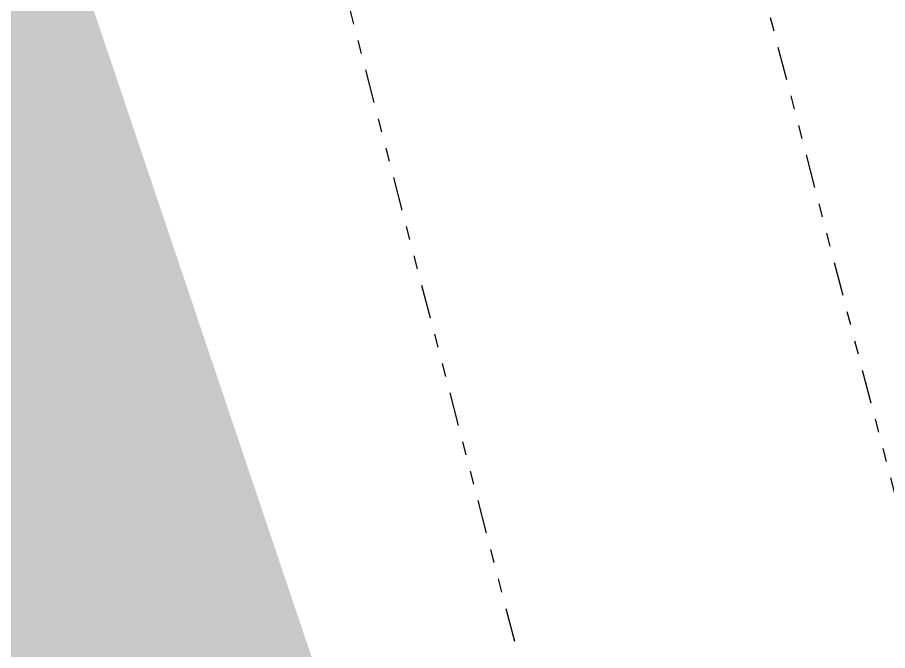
# Model space of a CAD drawing. Header units: feet. Extents: x 2175025 to 2179063, y 467811 to 470338.
# Drawn here: x 2176517.51 to 2176523.96, y 469520.99 to 469525.68 of the extents above; entities that cross this region are included whole.
import ezdxf

# ---------------------------------------------------------------- set-up
doc = ezdxf.new("R2010")
doc.units = ezdxf.units.FT
doc.header["$LTSCALE"] = 0.5
doc.header["$MEASUREMENT"] = 0
doc.linetypes.add('DIVIDE', pattern=[1.25, 0.5, -0.25, 0, -0.25, 0, -0.25])
doc.layers.add('PC', color=35, linetype='DIVIDE')
doc.layers.add('SILT FENCE', color=200, linetype='CONTINUOUS')

msp = doc.modelspace()

# ---------------------------------------------------------------- linework, layer by layer
at = {"layer": 'PC', "color": 25}
for points, elevation in [([(2176439.9902, 469687.7746), (2176459.5153, 469667.3814), (2176501.3465, 469583.5279), (2176518.7743, 469542.2246), (2176526.9566, 469510.8497), (2176563.5811, 469440.9452), (2176592.9851, 469389.2005), (2176611.1691, 469352.8574), (2176644.6434, 469327.8692), (2176668.232, 469307.8084)], 443), ([(2176437.3964, 469686.1458), (2176457.0339, 469665.6352), (2176498.6195, 469582.2739), (2176515.9261, 469541.258), (2176524.1402, 469509.761), (2176560.9475, 469439.5076), (2176567.4167, 469428.1232)], 442)]:
    msp.add_lwpolyline(points, dxfattribs=dict(at, elevation=elevation))
at = {"layer": 'SILT FENCE', "ltscale": 100, "const_width": 8}
msp.add_lwpolyline([(2176636.6254, 469266.2939), (2176631.4266, 469294.5886), (2176629.1161, 469302.0953), (2176647.6006, 469314.2217), (2176606.0104, 469345.981), (2176519.9416, 469507.6652), (2176502.024, 469560.8693), (2176458.7008, 469622.0782), (2176429.8187, 469661.3444), (2176401.6668, 469682.7737)], dxfattribs=at)

doc.saveas('drawing.dxf')
